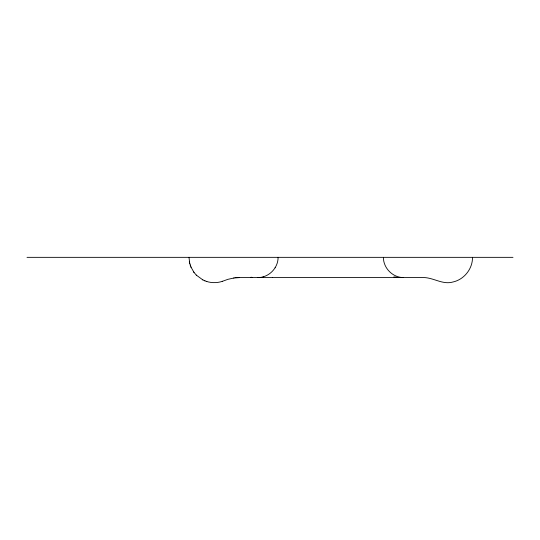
<?xml version="1.0" encoding="UTF-8"?>
<svg xmlns="http://www.w3.org/2000/svg" width="540" height="540" viewBox="0 0 540 540"><rect width="100%" height="100%" fill="white"/><g stroke="black" fill="none" stroke-linecap="round" stroke-linejoin="round"><path stroke-width="0.81" d="M472.5 257.344C472.675 268.758 464.177 279.511 453.026 281.975C442.193 285.201 432.662 276.797 421.875 277.594L272.444 277.594M278.1 257.344C278.168 268.184 268.691 277.661 257.85 277.594M275.117 267.82L275.387 267.469M263.088 276.905L263.493 276.737M206.321 281.353C211.525 283.095 217.303 283.075 222.494 281.286M222.23 281.387L227.84 279.349L233.928 277.999M233.678 278.033L239.625 277.594M27 257.344L513 257.344M235.015 277.594L272.18 277.594M403.65 277.594C392.81 277.661 383.332 268.184 383.4 257.344M393.829 276.905L398.621 277.594M250.911 277.283L252.032 277.594M206.793 281.502L204.458 280.651M204.917 280.841L202.655 279.801M196.276 275.09L202.871 279.923M196.445 275.272L193.718 272.045M194.009 272.444L190.85 266.821M191.038 267.28L189.702 263.264L189 257.344M190.33 265.417L190.175 264.944M189.769 263.507L189.31 261.313M251.66 277.189L251.66 277.594"/></g></svg>
